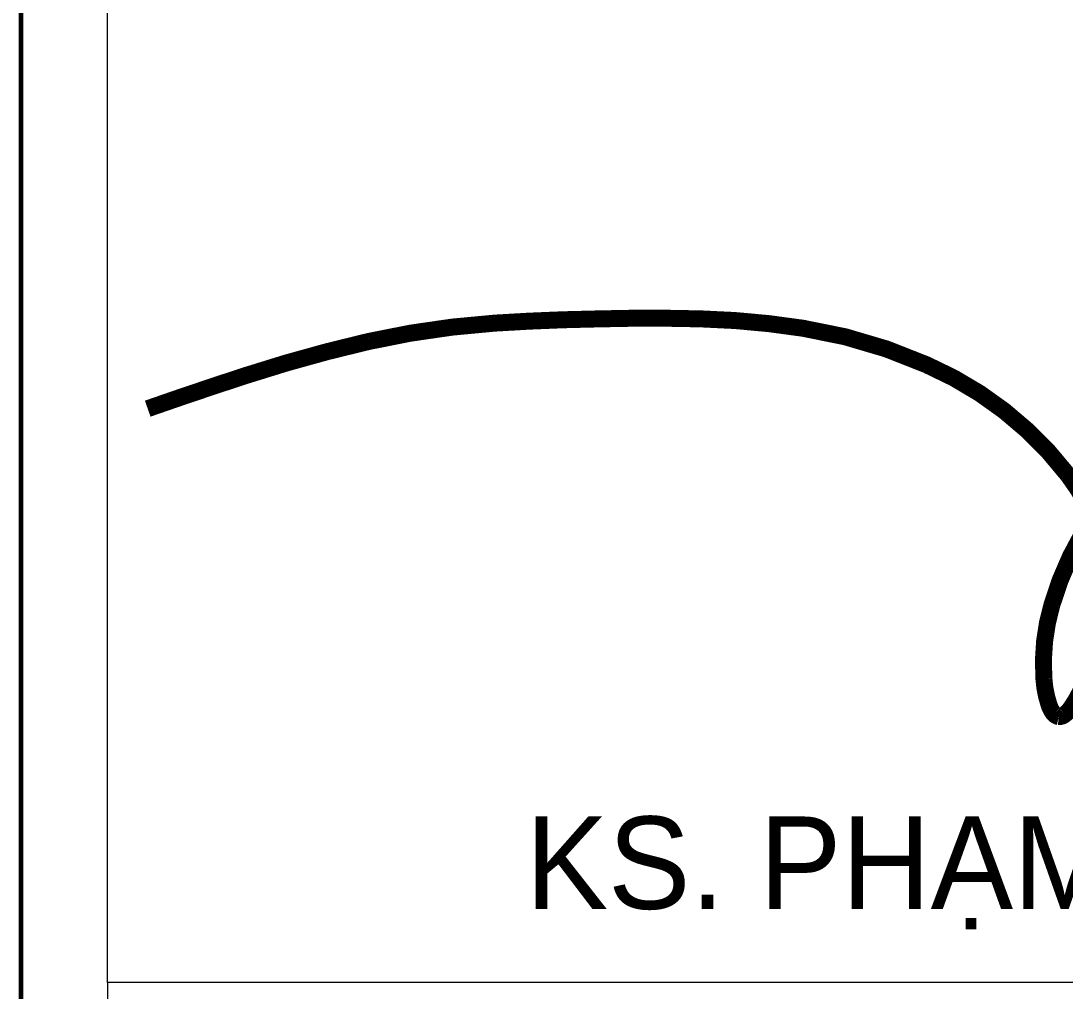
# Model space of a CAD drawing. Header units: millimetres. Extents: x -295047 to 29144, y -724756 to -246879.
# Drawn here: x -23984 to -23261, y -351965 to -351293 of the extents above; entities that cross this region are included whole.
import ezdxf
from ezdxf.enums import TextEntityAlignment as Align

# ---------------------------------------------------------------- set-up
doc = ezdxf.new("R2010")
doc.units = ezdxf.units.MM
doc.header["$MEASUREMENT"] = 0
for name, color, linetype, lineweight in [('Khungten_LCDI', 7, 'Continuous', 5), ('LC ISO', 153, 'Continuous', 13), ('LC Net thay', 7, 'Continuous', 25), ('LC Text1', 3, 'Continuous', 20)]:
    doc.layers.add(name, color=color, linetype=linetype, lineweight=lineweight)
doc.styles.add('Khungten', font='VHAVAN_1.TTF', dxfattribs={"width": 0.9, "height": 5000})
doc.styles.add('Title', font='VHBLACK_1.TTF', dxfattribs={"width": 0.8})
doc.styles.add('VNAVANTH', font='VHAVANB_1.TTF', dxfattribs={"width": 0.6})

# ---------------------------------------------------------------- blocks, each defined once
blk = doc.blocks.new('lcdi KC')
at = {"layer": 'Khungten_LCDI', "color": 5, "lineweight": 60}
blk.add_line((36600, 14650), (36600, -14650), dxfattribs=at)
at = {"layer": 'Khungten_LCDI', "color": 9, "lineweight": 15}
for points in [[(36750, -1521.9), (40450, -1521.9), (40450, -3535.5), (36750, -3535.5)], [(36750, -5526.4), (40450, -5526.4), (40450, -3535.5), (36750, -3535.5)]]:
    blk.add_lwpolyline(points, close=True, dxfattribs=at)
at = {"layer": 'LC ISO', "const_width": 29.4}
for points in [[(36819.7, -2541.5, -0.005589), (36989.1, -2484.3, -0.022453), (37202.6, -2425.1, -0.038343), (37420.5, -2393.4, -0.012299), (37598.3, -2386.1, -0.014061), (37777.6, -2386, -0.032435), (37955.1, -2402.3, -0.065887), (38168.6, -2465.4, -0.127402), (38413.9, -2656.6, -0.217203), (38473.5, -2910.3, -0.056046)], [(38440.9, -3019.3, -0.054981), (38418.7, -3060, -0.074917), (38407.7, -3071.5, -0.192631), (38397.5, -3074.7, -0.190426), (38388.5, -3069, -0.079856), (38381.1, -3055.1, -0.067464), (38372, -3008.9, -0.089823), (38386, -2880.8, -0.10427), (38490.7, -2685.1, -0.05658)]]:
    blk.add_lwpolyline(points, format="xyb", dxfattribs=at)
at = {"color": 7, "style": 'VNAVANTH'}
blk.add_text('ks. PH¹M V¡N VI£N', height=160, dxfattribs=at).set_placement((38514.7, -3407.8), align=Align.CENTER)
at = {"color": 7, "style": 'Khungten', "width": 0.8}
for tag, p in [('REVISION', (39498.8, -10746.3)), ('NGAYHT', (39546.1, -11609.4))]:
    blk.add_attdef(tag, text='', height=200, dxfattribs=at).set_placement(p, align=Align.CENTER)
at = {"layer": 'LC Text1', "style": 'Title', "width": 1.485915}
for tag, p, p2 in [('TENBANVE1', (36912.7, -8885.8), (40339.1, -8885.8)), ('TENBANVE2', (36912.7, -9562.5), (40339.1, -9562.5))]:
    blk.add_attdef(tag, text='', height=250, dxfattribs=at).set_placement(p, p2, align=Align.FIT)
at = {"layer": 'LC Text1', "style": 'Title', "width": 0.7}
blk.add_attdef('SOBANVE', text='', height=250, dxfattribs=at).set_placement((39562, -13896.2), align=Align.CENTER)

msp = doc.modelspace()

# ---------------------------------------------------------------- block references
at = {"layer": 'LC Net thay', "xscale": 0.3999999999995694, "yscale": 0.3999999999995694, "zscale": 0.3999999999995694}
msp.add_blockref('lcdi KC', (-38624.23, -350545.26), dxfattribs=at)

doc.saveas('drawing.dxf')
